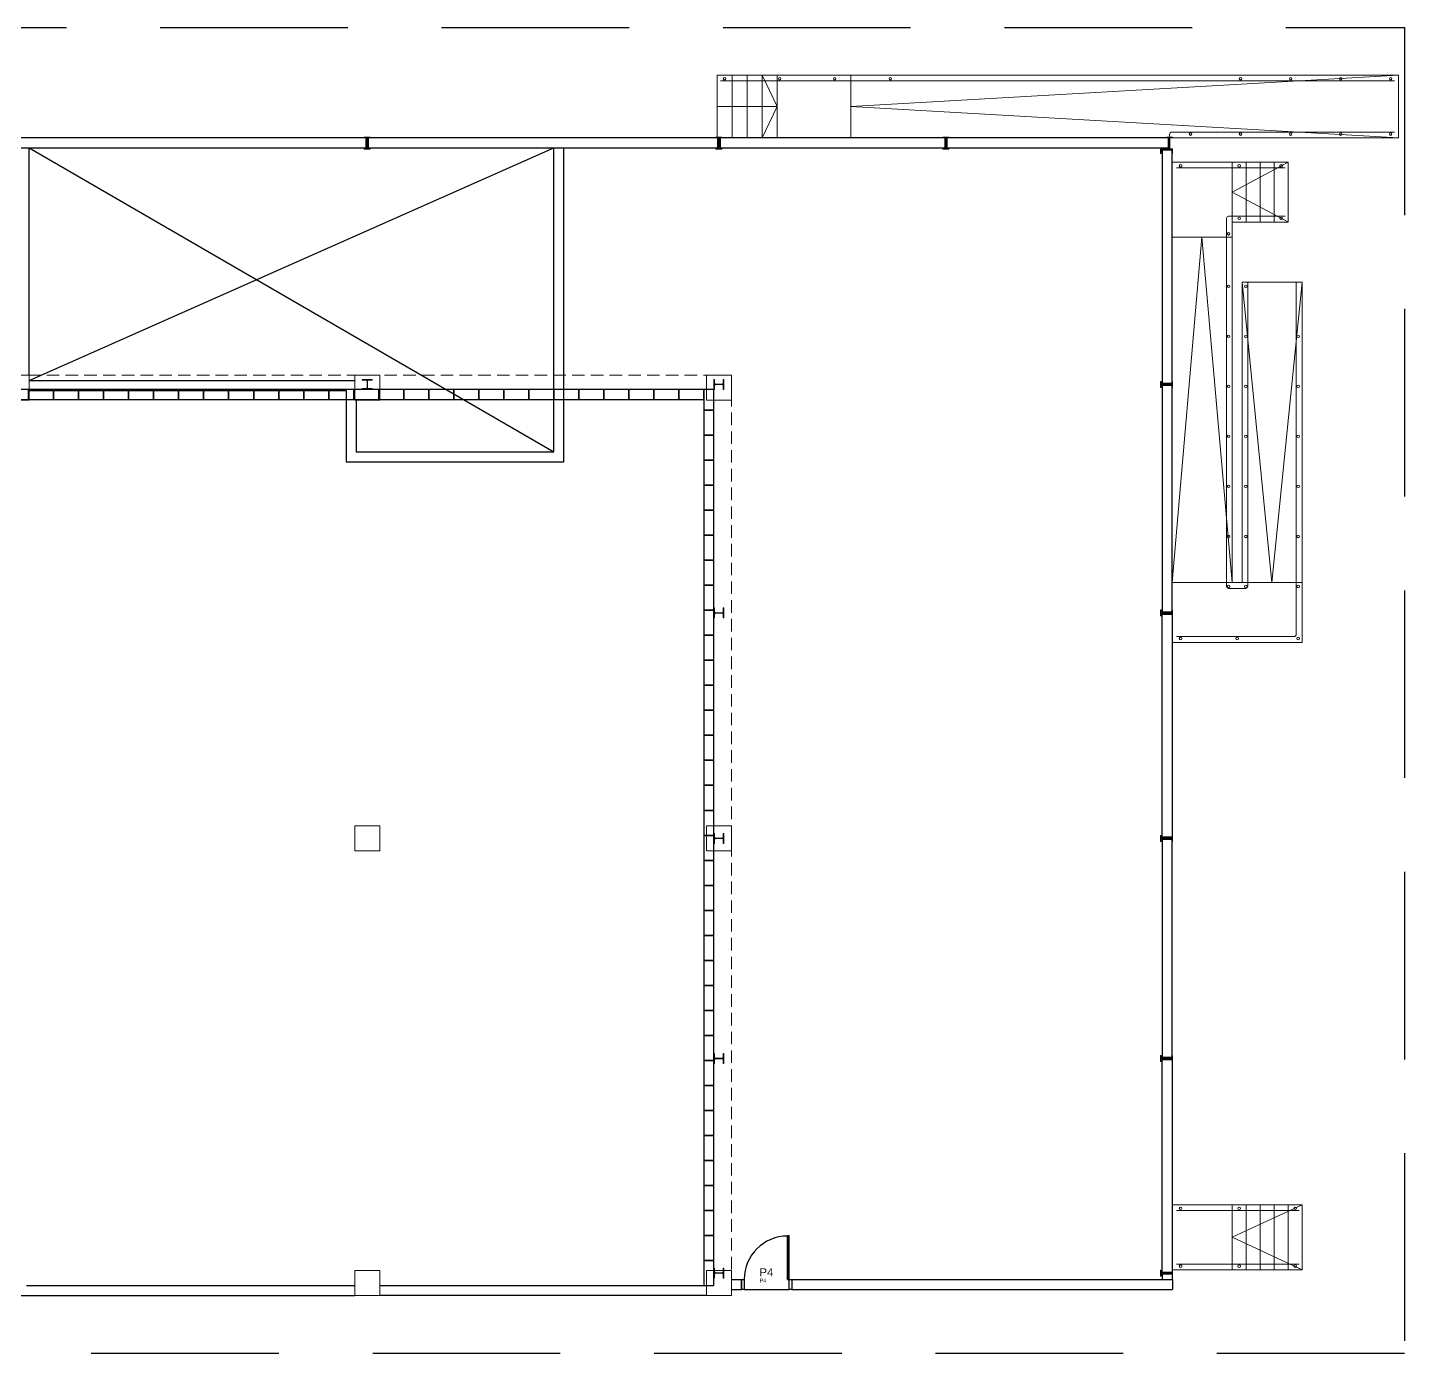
# Model space of a CAD drawing. Header units: metres. Extents: x 335 to 416, y -99 to 49.
# Drawn here: x 388.48 to 416, y 22.83 to 49.34 of the extents above; entities that cross this region are included whole.
import ezdxf

# ---------------------------------------------------------------- set-up
doc = ezdxf.new("R2010")
doc.units = ezdxf.units.M
doc.linetypes.add('CONTINUA', pattern=[0])
doc.linetypes.add('HIDDEN', pattern=[0.375, 0.25, -0.125])
for name, color, linetype in [('00.00 CRUZ HUECOS', 3, 'Continuous'), ('05.01 TABIQUERÍA', 8, 'Continuous'), ('05.01 TABIQUERÍA CUBIERTA', 8, 'Continuous'), ('05.01 TABIQUERÍA EXISTENTE', 8, 'Continuous'), ('05.02 CERRAMIENTOS ALVEOLARES', 8, 'Continuous'), ('07.01 CARPINTERIA', 253, 'Continuous'), ('07.01 CARPINTERIA MEMORIA 1_100', 5, 'Continuous'), ('07.01 CARPINTERIA MEMORIA 1_50', 5, 'Continuous')]:
    doc.layers.add(name, color=color, linetype=linetype)
for name, color, linetype, lineweight in [('01.01 URB_RAMPAS', 8, 'Continuous', 5), ('01.01 URBANIZACIÓN', 8, 'Continuous', 5), ('04.01 PILARES', 7, 'Continuous', 5), ('04.01 PILARES EXISTENTE', 7, 'Continuous', 5), ('04.01 PILARES_CUBIERTA', 7, 'Continuous', 5), ('04.02 ESTRUCTURA HORMIGÓN FORJADOS', 7, 'Continuous', 5)]:
    doc.layers.add(name, color=color, linetype=linetype, lineweight=lineweight)
doc.layers.add('99_NO_IMPRIME', color=7, linetype='Continuous', plot=False)
doc.styles.get("Standard").update_dxf_attribs({"font": 'arial.ttf'})

# ---------------------------------------------------------------- blocks, each defined once
blk = doc.blocks.new('0ipe0240')
at = {"ltscale": 0.009}
for p, q in [((-0.06, 0.1102), (-0.06, 0.12)), ((-0.06, 0.12), (0.06, 0.12)), ((-0.06, 0.1102), (-0.0151, 0.1102)), ((-0.0031, -0.0982), (-0.0031, 0.0982)), ((-0.0031, 0), (0.0031, 0)), ((0.0031, -0.0982), (0.0031, 0.0982)), ((0.06, 0.1102), (0.0151, 0.1102)), ((0.06, 0.12), (0.06, 0.1102)), ((-0.0151, -0.1102), (-0.06, -0.1102)), ((-0.06, -0.12), (-0.06, -0.1102)), ((0.06, -0.12), (-0.06, -0.12)), ((0.0151, -0.1102), (0.06, -0.1102)), ((0.06, -0.1102), (0.06, -0.12))]:
    blk.add_line(p, q, dxfattribs=at)
for centre, start, end in [((-0.0151, 0.0982), 0, 90), ((0.0151, 0.0982), 90, 180), ((-0.0151, -0.0982), 270, 0), ((0.0151, -0.0982), 180, 270)]:
    blk.add_arc(centre, 0.012, start, end, dxfattribs=at)
blk = doc.blocks.new('0upn0240')
at = {"ltscale": 0.009}
blk.add_line((0, 0), (0.01, 0), dxfattribs=at)
blk.add_lwpolyline([(0, -0.12), (0.085, -0.12), (0.085, -0.118, 0.377869), (0.079, -0.112), (0.021, -0.104, -0.377869), (0.01, -0.091), (0.01, 0.091, -0.377869), (0.021, 0.104), (0.079, 0.112, 0.377869), (0.085, 0.118), (0.085, 0.12), (0, 0.12)], format="xyb", close=True)
blk = doc.blocks.new('0heb0200')
at = {"ltscale": 0.009}
blk.add_line((0.0045, 0), (-0.0045, 0), dxfattribs=at)
blk.add_lwpolyline([(-0.1, -0.1), (0.1, -0.1), (0.1, -0.085), (0.0225, -0.085, -0.4142136), (0.0045, -0.067), (0.0045, 0.067, -0.4142136), (0.0225, 0.085), (0.1, 0.085), (0.1, 0.1), (-0.1, 0.1), (-0.1, 0.085), (-0.0225, 0.085, -0.4142136), (-0.0045, 0.067), (-0.0045, -0.067, -0.4142136), (-0.0225, -0.085), (-0.1, -0.085)], format="xyb", close=True)

msp = doc.modelspace()

# ---------------------------------------------------------------- linework, layer by layer
at = {"layer": '00.00 CRUZ HUECOS', "color": 9}
for p, q in [((388.509, 46.933), (398.998, 40.851)), ((388.509, 42.283), (398.998, 46.933))]:
    msp.add_line(p, q, dxfattribs=at)
at = {"layer": '01.01 URB_RAMPAS'}
for p, q in [((402.262, 48.383), (402.262, 47.133)), ((402.262, 48.383), (404.662, 48.383)), ((402.562, 48.383), (402.562, 47.133)), ((402.862, 48.383), (402.862, 47.133)), ((403.162, 48.383), (403.162, 47.133)), ((403.462, 48.383), (403.462, 47.133)), ((415.885, 48.383), (404.662, 48.383)), ((415.885, 47.133), (415.885, 48.383)), ((411.369, 46.643), (413.679, 46.643)), ((412.559, 46.643), (412.559, 45.443)), ((412.559, 46.043), (413.679, 46.643)), ((412.839, 46.643), (412.839, 45.443)), ((413.119, 46.643), (413.119, 45.443)), ((413.399, 46.643), (413.399, 45.443)), ((413.679, 46.643), (413.679, 45.451)), ((412.559, 46.043), (413.671, 45.451)), ((412.559, 45.443), (413.671, 45.443)), ((412.559, 45.143), (412.559, 45.443)), ((411.359, 45.143), (412.551, 45.143)), ((411.955, 45.143), (411.359, 38.243)), ((412.559, 38.243), (411.955, 45.143)), ((412.559, 45.135), (412.559, 38.243)), ((412.759, 44.243), (412.759, 38.243)), ((413.355, 38.243), (412.759, 44.243)), ((412.759, 44.243), (413.959, 44.243)), ((413.959, 44.243), (413.355, 38.243)), ((413.959, 44.243), (413.959, 37.043)), ((411.359, 38.243), (412.559, 38.243)), ((412.559, 38.243), (412.759, 38.243)), ((412.759, 38.243), (413.959, 38.243)), ((411.359, 37.043), (413.959, 37.043)), ((413.959, 25.804), (411.359, 25.804)), ((412.559, 24.504), (412.559, 25.804)), ((412.559, 25.154), (413.959, 25.804)), ((412.839, 24.504), (412.839, 25.804)), ((413.119, 24.504), (413.119, 25.804)), ((413.399, 24.504), (413.399, 25.804)), ((413.679, 24.504), (413.679, 25.804)), ((413.959, 24.504), (413.959, 25.804)), ((412.559, 25.154), (413.959, 24.504)), ((413.959, 24.504), (411.359, 24.504))]:
    msp.add_line(p, q, dxfattribs=at)
for points in [[(402.262, 47.758), (403.462, 47.758), (403.162, 48.383)], [(404.935, 47.133), (404.935, 48.383)], [(415.885, 48.383), (404.935, 47.758), (415.885, 47.133)], [(402.262, 47.758), (403.462, 47.758), (403.162, 47.133)], [(411.349, 47.133), (415.885, 47.133)]]:
    msp.add_lwpolyline(points, dxfattribs=at)
msp.add_lwpolyline([(415.885, 47.133), (415.885, 47.133)], close=True, dxfattribs=at)
for centre, start, end in [((413.671, 45.451), 270, 0.0001), ((412.551, 45.135), 0, 90)]:
    msp.add_arc(centre, 0.008, start, end, dxfattribs=at)
at = {"layer": '01.01 URBANIZACIÓN'}
msp.add_line((412.559, 45.443), (412.839, 45.443), dxfattribs=at)
for points in [[(402.332, 48.271), (415.807, 48.271)], [(411.447, 46.531), (413.619, 46.531)], [(411.447, 25.692), (413.899, 25.692)], [(411.447, 24.616), (413.899, 24.616)]]:
    msp.add_lwpolyline(points, dxfattribs=at)
for points in [[(411.309, 47.143), (411.309, 47.205, -0.414214), (411.349, 47.245), (415.807, 47.245)], [(413.619, 45.563), (412.487, 45.563, 0.414214), (412.447, 45.523), (412.447, 38.163, 0.414214), (412.487, 38.123), (412.831, 38.123, 0.414214), (412.871, 38.163), (412.871, 44.243)], [(411.447, 37.163), (413.799, 37.163, 0.414214), (413.839, 37.203), (413.839, 44.243)]]:
    msp.add_lwpolyline(points, format="xyb", dxfattribs=at)
for centre in [(402.412, 48.311), (403.512, 48.311), (404.612, 48.311), (405.727, 48.311), (412.727, 48.311), (413.727, 48.311), (414.727, 48.311), (415.727, 48.311), (411.727, 47.205), (412.727, 47.205), (413.727, 47.205), (414.727, 47.205), (415.727, 47.205), (411.527, 46.571), (412.699, 46.571), (413.539, 46.571), (412.699, 45.523), (413.539, 45.523), (412.487, 45.213), (412.487, 44.163), (412.831, 44.163), (412.487, 43.163), (412.831, 43.163), (413.879, 43.163), (412.487, 42.163), (412.831, 42.163), (413.879, 42.163), (412.487, 41.163), (412.831, 41.163), (413.879, 41.163), (412.487, 40.163), (412.831, 40.163), (413.879, 40.163), (412.487, 39.163), (412.831, 39.163), (413.879, 39.163), (412.487, 38.163), (412.831, 38.163), (413.879, 38.163), (411.527, 37.123), (412.659, 37.123), (413.879, 37.123), (411.527, 25.732), (412.699, 25.732), (413.819, 25.732), (411.527, 24.576), (412.699, 24.576), (413.819, 24.576)]:
    msp.add_circle(centre, 0.025, dxfattribs=at)
at = {"layer": '04.01 PILARES EXISTENTE', "linetype": 'CONTINUA', "ltscale": 0.2}
for points in [[(388.009, 42.388), (388.509, 42.388), (388.509, 41.888), (388.009, 41.888)], [(395.019, 42.388), (395.519, 42.388), (395.519, 41.888), (395.019, 41.888)], [(395.019, 42.388), (395.519, 42.388), (395.519, 41.888), (395.019, 41.888)], [(402.049, 42.388), (402.549, 42.388), (402.549, 41.888), (402.049, 41.888)], [(402.049, 33.378), (402.549, 33.378), (402.549, 32.878), (402.049, 32.878)], [(395.019, 24.488), (395.519, 24.488), (395.519, 23.988), (395.019, 23.988)], [(395.019, 24.488), (395.519, 24.488), (395.519, 23.988), (395.019, 23.988)], [(402.049, 24.488), (402.549, 24.488), (402.549, 23.988), (402.049, 23.988)], [(402.049, 24.488), (402.549, 24.488), (402.549, 23.988), (402.049, 23.988)]]:
    msp.add_lwpolyline(points, close=True, dxfattribs=at)
msp.add_lwpolyline([(395.019, 32.878), (395.019, 33.378), (395.519, 33.378), (395.519, 32.878), (395.019, 32.878)], dxfattribs=at)
at = {"layer": '04.02 ESTRUCTURA HORMIGÓN FORJADOS', "linetype": 'HIDDEN'}
msp.add_lwpolyline([(359.989, 23.938), (359.989, 42.388), (402.549, 42.388), (402.549, 23.988), (360.489, 23.988), (360.489, 23.938), (359.989, 23.938)], close=True, dxfattribs=at)
at = {"layer": '05.01 TABIQUERÍA'}
for p, q in [((388.509, 42.388), (388.509, 46.933)), ((398.998, 40.851), (398.998, 46.933)), ((399.198, 40.651), (399.198, 46.933)), ((394.849, 42.083), (394.849, 40.651)), ((395.049, 41.888), (395.049, 40.851)), ((395.049, 40.851), (398.998, 40.851)), ((394.849, 40.651), (399.198, 40.651))]:
    msp.add_line(p, q, dxfattribs=at)
at = {"layer": '05.01 TABIQUERÍA CUBIERTA'}
for points in [[(388.499, 41.903), (388.499, 42.103), (387.999, 42.103), (387.999, 41.903)], [(388.999, 41.903), (388.999, 42.103), (388.499, 42.103), (388.499, 41.903)], [(389.499, 41.903), (389.499, 42.103), (388.999, 42.103), (388.999, 41.903)], [(389.999, 41.903), (389.999, 42.103), (389.499, 42.103), (389.499, 41.903)], [(390.499, 41.903), (390.499, 42.103), (389.999, 42.103), (389.999, 41.903)], [(390.999, 41.903), (390.999, 42.103), (390.499, 42.103), (390.499, 41.903)], [(391.499, 41.903), (391.499, 42.103), (390.999, 42.103), (390.999, 41.903)], [(391.999, 41.903), (391.999, 42.103), (391.499, 42.103), (391.499, 41.903)], [(392.499, 41.903), (392.499, 42.103), (391.999, 42.103), (391.999, 41.903)], [(392.999, 41.903), (392.999, 42.103), (392.499, 42.103), (392.499, 41.903)], [(393.499, 41.903), (393.499, 42.103), (392.999, 42.103), (392.999, 41.903)], [(393.999, 41.903), (393.999, 42.103), (393.499, 42.103), (393.499, 41.903)], [(394.499, 41.903), (394.499, 42.103), (393.999, 42.103), (393.999, 41.903)], [(394.999, 41.903), (394.999, 42.103), (394.499, 42.103), (394.499, 41.903)], [(395.499, 41.903), (395.499, 42.103), (394.999, 42.103), (394.999, 41.903)], [(395.999, 41.903), (395.999, 42.103), (395.499, 42.103), (395.499, 41.903)], [(396.499, 41.903), (396.499, 42.103), (395.999, 42.103), (395.999, 41.903)], [(396.999, 41.903), (396.999, 42.103), (396.499, 42.103), (396.499, 41.903)], [(397.499, 41.903), (397.499, 42.103), (396.999, 42.103), (396.999, 41.903)], [(397.999, 41.903), (397.999, 42.103), (397.499, 42.103), (397.499, 41.903)], [(398.499, 41.903), (398.499, 42.103), (397.999, 42.103), (397.999, 41.903)], [(398.999, 41.903), (398.999, 42.103), (398.499, 42.103), (398.499, 41.903)], [(399.499, 41.903), (399.499, 42.103), (398.999, 42.103), (398.999, 41.903)], [(399.999, 41.903), (399.999, 42.103), (399.499, 42.103), (399.499, 41.903)], [(400.499, 41.903), (400.499, 42.103), (399.999, 42.103), (399.999, 41.903)], [(400.999, 41.903), (400.999, 42.103), (400.499, 42.103), (400.499, 41.903)], [(401.499, 41.903), (401.499, 42.103), (400.999, 42.103), (400.999, 41.903)], [(401.999, 41.903), (401.999, 42.103), (401.499, 42.103), (401.499, 41.903)], [(402.199, 42.103), (401.999, 42.103), (401.999, 41.688), (402.199, 41.688)], [(402.199, 41.688), (401.999, 41.688), (401.999, 41.188), (402.199, 41.188)], [(402.199, 41.188), (401.999, 41.188), (401.999, 40.688), (402.199, 40.688)], [(402.199, 40.688), (401.999, 40.688), (401.999, 40.188), (402.199, 40.188)], [(402.199, 40.188), (401.999, 40.188), (401.999, 39.688), (402.199, 39.688)], [(402.199, 39.688), (401.999, 39.688), (401.999, 39.188), (402.199, 39.188)], [(402.199, 39.188), (401.999, 39.188), (401.999, 38.688), (402.199, 38.688)], [(402.199, 38.688), (401.999, 38.688), (401.999, 38.188), (402.199, 38.188)], [(402.199, 38.188), (401.999, 38.188), (401.999, 37.688), (402.199, 37.688)], [(402.199, 37.688), (401.999, 37.688), (401.999, 37.188), (402.199, 37.188)], [(402.199, 37.188), (401.999, 37.188), (401.999, 36.688), (402.199, 36.688)], [(402.199, 36.688), (401.999, 36.688), (401.999, 36.188), (402.199, 36.188)], [(402.199, 36.188), (401.999, 36.188), (401.999, 35.688), (402.199, 35.688)], [(402.199, 35.688), (401.999, 35.688), (401.999, 35.188), (402.199, 35.188)], [(402.199, 35.188), (401.999, 35.188), (401.999, 34.688), (402.199, 34.688)], [(402.199, 34.688), (401.999, 34.688), (401.999, 34.188), (402.199, 34.188)], [(402.199, 34.188), (401.999, 34.188), (401.999, 33.688), (402.199, 33.688)], [(402.199, 33.688), (401.999, 33.688), (401.999, 33.188), (402.199, 33.188)], [(402.199, 33.188), (401.999, 33.188), (401.999, 32.688), (402.199, 32.688)], [(402.199, 32.688), (401.999, 32.688), (401.999, 32.188), (402.199, 32.188)], [(402.199, 32.188), (401.999, 32.188), (401.999, 31.688), (402.199, 31.688)], [(402.199, 31.688), (401.999, 31.688), (401.999, 31.188), (402.199, 31.188)], [(402.199, 31.188), (401.999, 31.188), (401.999, 30.688), (402.199, 30.688)], [(402.199, 30.688), (401.999, 30.688), (401.999, 30.188), (402.199, 30.188)], [(402.199, 30.188), (401.999, 30.188), (401.999, 29.688), (402.199, 29.688)], [(402.199, 29.688), (401.999, 29.688), (401.999, 29.188), (402.199, 29.188)], [(402.199, 29.188), (401.999, 29.188), (401.999, 28.688), (402.199, 28.688)], [(402.199, 28.688), (401.999, 28.688), (401.999, 28.188), (402.199, 28.188)], [(402.199, 28.188), (401.999, 28.188), (401.999, 27.688), (402.199, 27.688)], [(402.199, 27.688), (401.999, 27.688), (401.999, 27.188), (402.199, 27.188)], [(402.199, 27.188), (401.999, 27.188), (401.999, 26.688), (402.199, 26.688)], [(402.199, 26.688), (401.999, 26.688), (401.999, 26.188), (402.199, 26.188)], [(402.199, 26.188), (401.999, 26.188), (401.999, 25.688), (402.199, 25.688)], [(402.199, 25.688), (401.999, 25.688), (401.999, 25.188), (402.199, 25.188)], [(402.199, 25.188), (401.999, 25.188), (401.999, 24.688), (402.199, 24.688)], [(402.199, 24.688), (401.999, 24.688), (401.999, 24.188), (402.199, 24.188)]]:
    msp.add_lwpolyline(points, close=True, dxfattribs=at)
at = {"layer": '05.01 TABIQUERÍA EXISTENTE'}
for p, q in [((388.509, 42.283), (395.019, 42.283)), ((388.509, 42.083), (394.849, 42.083)), ((402.549, 24.312), (402.749, 24.312)), ((403.76, 24.312), (411.369, 24.312)), ((411.369, 24.312), (411.369, 24.112)), ((360.489, 23.988), (395.019, 23.988)), ((388.459, 24.188), (395.019, 24.188)), ((395.519, 24.188), (402.049, 24.188)), ((402.049, 23.988), (395.519, 23.988)), ((402.549, 24.112), (402.749, 24.112)), ((402.805, 24.112), (403.705, 24.112)), ((403.76, 24.112), (411.369, 24.112))]:
    msp.add_line(p, q, dxfattribs=at)
at = {"layer": '05.02 CERRAMIENTOS ALVEOLARES'}
for p, q in [((411.159, 24.423), (411.159, 24.312)), ((411.359, 24.423), (411.359, 24.312))]:
    msp.add_line(p, q, dxfattribs=at)
for points in [[(395.246, 47.133), (388.281, 47.133), (388.281, 46.933), (395.246, 46.933)], [(402.276, 47.133), (395.291, 47.133), (395.291, 46.933), (402.276, 46.933)], [(411.286, 47.133), (406.856, 47.133), (406.856, 46.933), (411.286, 46.933)], [(411.359, 46.884), (411.159, 46.884), (411.159, 42.226), (411.359, 42.226)], [(411.159, 42.18), (411.159, 37.656), (411.359, 37.656), (411.359, 42.18)], [(411.159, 33.151), (411.159, 37.61), (411.359, 37.61), (411.359, 33.151)], [(411.159, 33.105), (411.159, 28.751), (411.359, 28.751), (411.359, 33.105)]]:
    msp.add_lwpolyline(points, close=True, dxfattribs=at)
for points in [[(406.819, 47.133), (402.321, 47.133), (402.321, 46.933), (406.819, 46.933), (406.819, 47.133)], [(411.159, 24.453), (411.159, 28.705), (411.359, 28.705), (411.359, 24.453)], [(402.749, 24.312), (402.749, 24.112)], [(402.749, 24.312), (402.749, 24.112)], [(411.359, 24.453), (411.359, 24.453), (411.159, 24.453), (411.159, 24.453)], [(411.159, 24.423), (411.359, 24.423)]]:
    msp.add_lwpolyline(points, dxfattribs=at)
at = {"layer": '07.01 CARPINTERIA'}
msp.add_line((403.672, 24.312), (403.672, 25.18), dxfattribs=at)
for points in [[(403.705, 24.312), (403.705, 25.18), (403.672, 25.18), (403.672, 24.312)], [(402.805, 24.312), (402.805, 24.112), (402.749, 24.112), (402.749, 24.312)], [(403.76, 24.312), (403.76, 24.112), (403.705, 24.112), (403.705, 24.312)]]:
    msp.add_lwpolyline(points, close=True, dxfattribs=at)
msp.add_arc((403.672, 24.312), 0.867, 90, 180, dxfattribs=at)
at = {"layer": '99_NO_IMPRIME', "color": 1, "linetype": 'HIDDEN', "ltscale": 15}
msp.add_lwpolyline([(334.881, 49.335), (416.003, 49.335), (416.003, 22.832), (334.881, 22.832)], close=True, dxfattribs=at)

# ---------------------------------------------------------------- block references
at = {"layer": '04.01 PILARES'}
for p in [(395.269, 47.023), (402.299, 47.023), (406.834, 47.023), (411.309, 47.023)]:
    msp.add_blockref('0ipe0240', p, dxfattribs=at)
at = {"layer": '04.01 PILARES', "linetype": 'Continuous', "rotation": 270}
msp.add_blockref('0upn0240', (411.249, 46.903), dxfattribs=at)
at = {"layer": '04.01 PILARES', "rotation": 270}
for p in [(411.249, 42.203), (411.249, 37.633), (411.249, 33.128), (411.249, 28.728), (411.249, 24.438)]:
    msp.add_blockref('0ipe0240', p, dxfattribs=at)
at = {"layer": '04.01 PILARES_CUBIERTA'}
for p, rotation in [((395.269, 42.203), 180), ((402.299, 42.203), 270), ((402.299, 37.633), 90), ((402.299, 33.128), 90), ((402.299, 28.728), 90), ((402.299, 24.438), 90)]:
    msp.add_blockref('0heb0200', p, dxfattribs=dict(at, rotation=rotation))

# ---------------------------------------------------------------- texts
at = {"layer": '07.01 CARPINTERIA MEMORIA 1_100', "insert": (403.111, 24.535), "char_height": 0.16, "attachment_point": 1}
msp.add_mtext_dynamic_manual_height_columns('P4', width=1.57422, gutter_width=1, heights=[0.691], dxfattribs=at)
at = {"layer": '07.01 CARPINTERIA MEMORIA 1_50', "insert": (403.111, 24.33), "char_height": 0.08, "attachment_point": 1}
msp.add_mtext_dynamic_manual_height_columns('P4', width=1.57422, gutter_width=1, heights=[0.691], dxfattribs=at)

doc.saveas('drawing.dxf')
